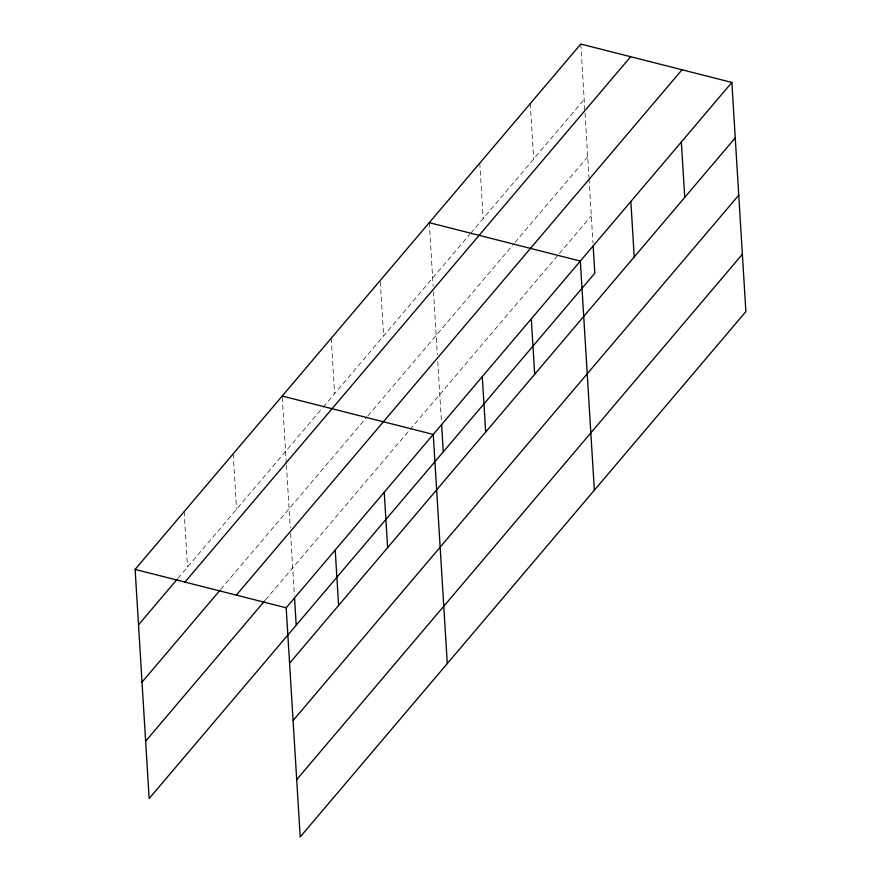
<?xml version="1.0" encoding="UTF-8"?>
<svg xmlns="http://www.w3.org/2000/svg" width="881" height="881" viewBox="0 0 881 881"><rect width="100%" height="100%" fill="white"/><g stroke="black" fill="none" stroke-linecap="round" stroke-linejoin="round"><path stroke-width="0.66" stroke-dasharray="4.41 3.3" d="M177.907 578.377L322.358 408.101M323.228 407.077L469.881 234.203M470.762 233.168L584.191 99.454M220.812 589.279L367.003 416.933M367.884 415.909L514.141 243.486M515.033 242.451L587.693 156.796M265.566 599.84L409.136 430.6M410.017 429.576L558.521 254.51M559.402 253.464L591.305 215.867M580.799 44.05L584.94 111.744M585.028 113.109L588.96 177.4M589.037 178.766L592.979 243.167M530.285 103.595L533.677 158.998M479.782 163.128L483.173 218.543M429.267 222.673L433.166 286.27M433.496 291.732L437.339 354.647M437.758 361.518L441.447 421.79M380.328 281.81L383.631 335.87M331.223 338.249L334.615 393.664M282.283 397.397L286.336 463.736M286.424 465.102L290.267 528.016M290.609 533.512L294.375 595.16M233.179 453.836L236.56 509.24M184.151 511.619L187.543 567.023"/><path stroke-width="1.32" d="M593.144 245.898L594.818 273.198L149.142 798.56L135.123 569.412L580.799 44.05L731.858 82.44L745.877 311.588L300.201 836.95L286.182 607.802L731.858 82.44M138.515 624.816L177.037 579.412M184.977 582.077L630.653 56.725M142.028 682.147L219.942 590.303M236.339 595.138L682.004 69.775M145.64 741.218L264.696 600.875M289.574 663.217L735.25 137.854M293.087 720.548L738.752 195.186M296.699 779.619L742.364 254.257M429.267 222.673L580.326 261.062L594.345 490.21M282.195 396.043L433.254 434.432L447.273 663.58M135.123 569.412L286.182 607.802M681.343 141.984L684.735 197.388M630.84 201.529L634.232 256.933M531.309 318.856L534.69 374.26M482.281 376.65L485.673 432.053M441.612 424.521L443.286 451.821M384.237 492.226L387.618 547.63M335.209 550.019L338.601 605.423M294.54 597.88L296.214 625.191"/></g></svg>
